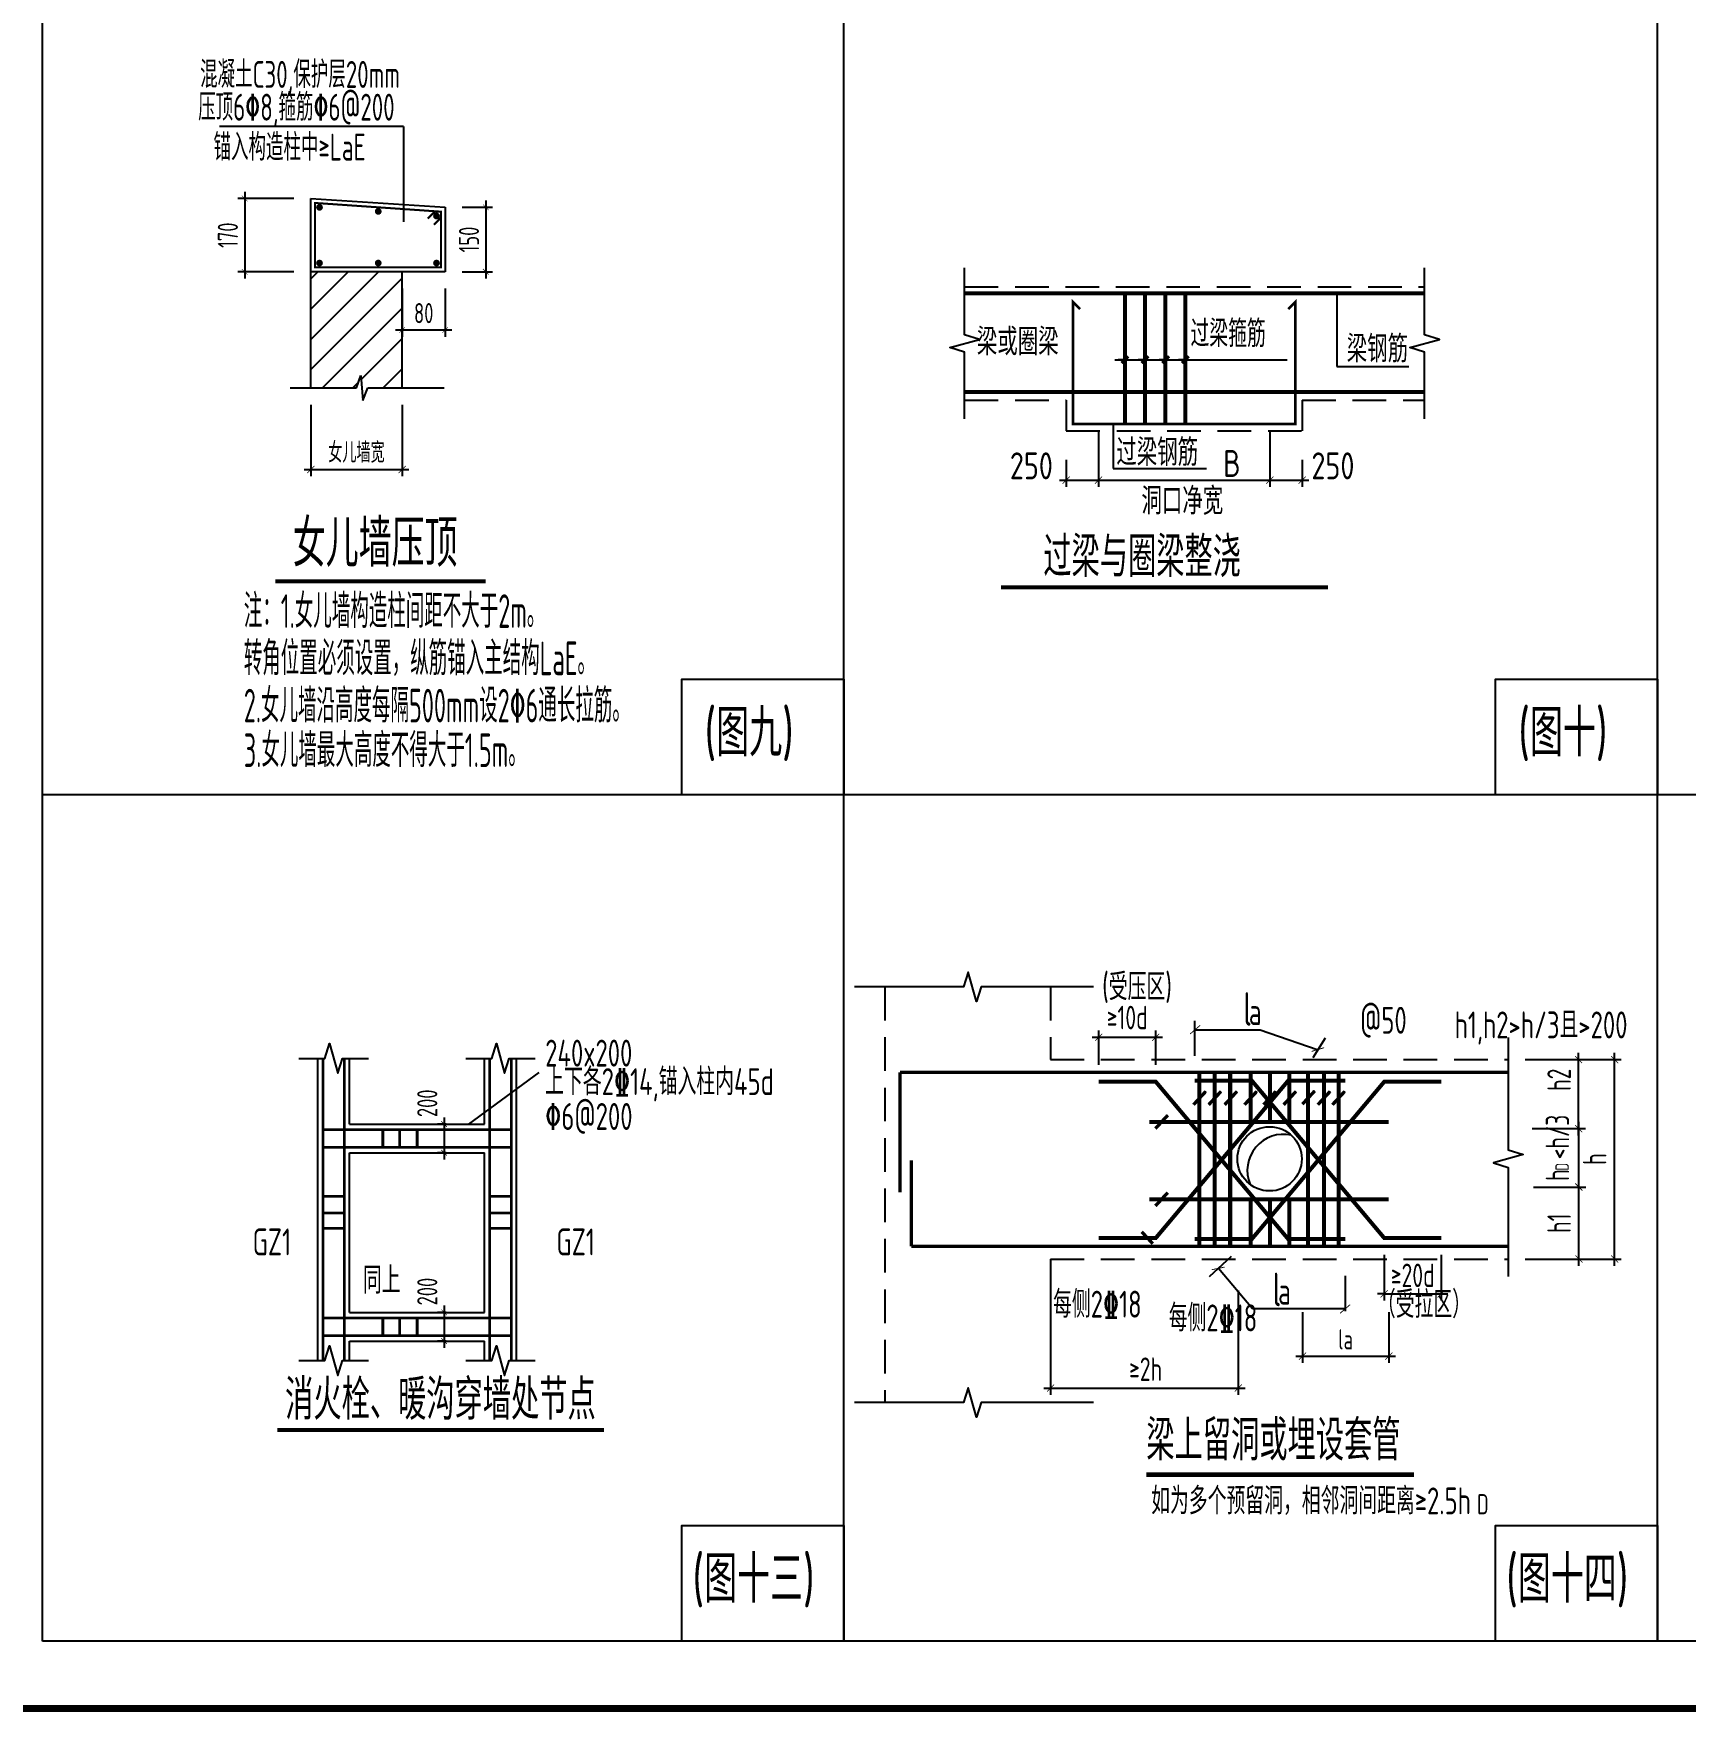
# Model space of a CAD drawing. Extents: x -159214 to 158333, y 7819 to 689505.
# Drawn here: x 52847 to 77412, y 505619 to 530527 of the extents above; entities that cross this region are included whole.
import ezdxf
from ezdxf.enums import TextEntityAlignment as Align

# ---------------------------------------------------------------- set-up
doc = ezdxf.new("R2010")
doc.units = 0
doc.header["$LTSCALE"] = 1000
doc.header["$PDMODE"] = 3
doc.linetypes.add('DASHED', pattern=[0.75, 0.5, -0.25])
doc.layers.get('0').update_dxf_attribs({"linetype": 'CONTINUOUS'})
doc.layers.get('Defpoints').update_dxf_attribs({"linetype": 'CONTINUOUS'})
for name, color, linetype in [('7', 7, 'CONTINUOUS'), ('BEAM', 7, 'DASHED'), ('d-檩条布置', 7, 'CONTINUOUS'), ('DET2', 9, 'CONTINUOUS'), ('DIM', 3, 'CONTINUOUS'), ('GJ', 6, 'CONTINUOUS'), ('LAYER1', 1, 'CONTINUOUS'), ('LAYER2', 6, 'CONTINUOUS'), ('LAYER4', 40, 'CONTINUOUS'), ('MOUNT', 3, 'CONTINUOUS'), ('NUM', 7, 'CONTINUOUS'), ('PUB_DIM', 3, 'CONTINUOUS'), ('PUB_DWGN', 7, 'CONTINUOUS'), ('PUB_TEXT', 7, 'CONTINUOUS'), ('PUB_TITLE', 4, 'CONTINUOUS'), ('REIN', 1, 'CONTINUOUS'), ('TEXT', 7, 'CONTINUOUS'), ('THICK', 6, 'CONTINUOUS'), ('THIN', 7, 'CONTINUOUS'), ('标注层', 3, 'CONTINUOUS'), ('邓-BURY_NUM', 7, 'CONTINUOUS'), ('邓-DIM', 3, 'CONTINUOUS'), ('邓-THIN', 7, 'CONTINUOUS')]:
    doc.layers.add(name, color=color, linetype=linetype)
doc.layers.add('S-ANNO-TEXT', color=7, linetype='CONTINUOUS', lineweight=0)
doc.styles.add('-GBCBIGGBENOR', font='GBENOR.shx', dxfattribs={"bigfont": 'GBCBIG.shx'})
doc.styles.add('HZTXT', font='romans', dxfattribs={"bigfont": 'hztxt'})
doc.styles.add('ROS1', font='tssdeng.shx', dxfattribs={"width": 0.7, "bigfont": 'tssdchn.shx'})
doc.styles.add('title_font', font='GBENOR.shx', dxfattribs={"bigfont": 'GBCBIG.shx'})
doc.styles.add('TSSD_Dimension', font='tssdeng.shx', dxfattribs={"width": 0.7, "bigfont": 'Hztxt.shx'})
doc.styles.add('TSSD_Rein', font='tssdeng.shx', dxfattribs={"width": 0.7, "bigfont": 'hztxt.shx'})
doc.dimstyles.new('TSSD_100_100', dxfattribs={"dimtxt": 300, "dimasz": 100, "dimexe": 100, "dimexo": 250, "dimgap": 100, "dimtad": 1, "dimdec": 0, "dimzin": 0, "dimdsep": 46, "dimtxsty": 'TSSD_Dimension', "dimblk": 'ARCHTICK', "dimblk1": 'ARCHTICK', "dimblk2": 'ARCHTICK', "dimcen": 0, "dimdle": 100, "dimclrt": 7, "dimadec": 0, "dimazin": 0, "dimtfac": 1, "dimtdec": 0, "dimtix": 1, "dimtmove": 2, "dimatfit": 3, "dimfxl": 1, "dimtolj": 1, "dimtzin": 0, "dimarcsym": 0})
doc.dimstyles.new('TSSD_100_100$0', dxfattribs={"dimtxt": 300, "dimasz": 80, "dimexe": 100, "dimexo": 100, "dimgap": 100, "dimtad": 1, "dimdec": 0, "dimzin": 0, "dimdsep": 46, "dimtxsty": 'TSSD_Dimension', "dimblk": 'ARCHTICK', "dimcen": 0, "dimdle": 50, "dimclrd": 256, "dimclre": 256, "dimclrt": 7, "dimadec": 0, "dimazin": 0, "dimtfac": 1, "dimtdec": 0, "dimtix": 1, "dimtmove": 2, "dimatfit": 3, "dimldrblk": '_tsdbk', "dimfxl": 50, "dimtolj": 1, "dimtzin": 0, "dimlwd": -1, "dimlwe": -1, "dimarcsym": 0})

# ---------------------------------------------------------------- blocks, each defined once
blk = doc.blocks.new('A1结构')
at = {"layer": 'PUB_TITLE', "const_width": 1}
blk.add_lwpolyline([(25, -584), (25, -10), (831, -10), (831, -584)], close=True, dxfattribs=at)
at = {"layer": 'MOUNT', "color": 4, "style": 'HZTXT'}
blk.add_attdef('00', (821.35, -580.37), '', height=2.2, dxfattribs=at)
at = {"layer": 'PUB_DWGN', "style": 'title_font'}
for tag, height, p in [('工程名称1', 6, (798.69, -475.05)), ('工程名称2', 6, (798.69, -483.99)), ('图号', 4, (798.69, -580.71))]:
    blk.add_attdef(tag, text='', height=height, dxfattribs=at).set_placement(p, align=Align.CENTER)
at = {"layer": 'PUB_TEXT', "style": '-GBCBIGGBENOR'}
for tag, height, p in [('图名1', 5.66, (798.69, -515.75)), ('图名2', 5.66, (799.16, -522.03)), ('日期', 4, (780.76, -566.9)), ('比例', 4, (816.49, -566.69))]:
    blk.add_attdef(tag, text='', height=height, dxfattribs=at).set_placement(p, align=Align.CENTER)
blk = doc.blocks.new('_ArchTick')
at = {"color": 0, "linetype": 'ByBlock', "const_width": 0.1}
blk.add_lwpolyline([(-0.53, -0.53), (0.53, 0.53)], dxfattribs=at)
blk = doc.blocks.new('*D231')
at = {"layer": 'Defpoints', "color": 0}
for p in [(29787, -94346), (28805, -95435), (29787, -95435)]:
    blk.add_point(p, dxfattribs=at)
at = {"layer": 'DIM'}
for p, q in [((29537, -94346), (28705, -94346)), ((28805, -94246), (28805, -95535)), ((29537, -95435), (28705, -95435))]:
    blk.add_line(p, q, dxfattribs=at)
at = {"layer": 'DIM', "xscale": 80, "yscale": 80, "zscale": 80}
for p, rotation in [((28805, -94346), 90), ((28805, -95435), 270)]:
    blk.add_blockref('_ArchTick', p, dxfattribs=dict(at, rotation=rotation))
at = {"layer": 'DIM', "color": 7, "insert": (28555, -94891), "char_height": 300, "attachment_point": 5, "rotation": 90, "style": 'TSSD_Dimension'}
blk.add_mtext('\\A1;170', dxfattribs=at)
blk = doc.blocks.new('_tsdbk')
blk.add_line((-1, 0), (0, 0))
at = {"const_width": 0.5}
blk.add_lwpolyline([(-0.7, -0.7), (0.7, 0.7)], dxfattribs=at)
blk = doc.blocks.new('*D232')
at = {"layer": 'Defpoints', "color": 0}
for p in [(29787, -97162), (31147, -97162), (31147, -98375)]:
    blk.add_point(p, dxfattribs=at)
at = {"layer": 'DIM', "color": 0, "lineweight": -2}
for p, q in [((29787, -97412), (29787, -98475)), ((31147, -97412), (31147, -98475)), ((29687, -98375), (31247, -98375))]:
    blk.add_line(p, q, dxfattribs=at)
at = {"layer": 'DIM', "color": 0, "lineweight": -2, "xscale": 100, "yscale": 100, "zscale": 100, "rotation": 180}
blk.add_blockref('_ArchTick', (29787, -98375), dxfattribs=at)
at = {"layer": 'DIM', "color": 0, "lineweight": -2, "xscale": 100, "yscale": 100, "zscale": 100}
blk.add_blockref('_ArchTick', (31147, -98375), dxfattribs=at)
at = {"layer": 'DIM', "color": 7, "insert": (30467, -98125), "char_height": 300, "attachment_point": 5, "style": 'TSSD_Dimension'}
blk.add_mtext('\\A1;女儿墙宽', dxfattribs=at)
blk = doc.blocks.new('*D233')
at = {"layer": 'Defpoints', "color": 0}
for p in [(31787, -94476), (31787, -95435), (32390, -95435)]:
    blk.add_point(p, dxfattribs=at)
at = {"layer": 'DIM'}
for p, q in [((32390, -94376), (32390, -95535)), ((32037, -94476), (32490, -94476)), ((32037, -95435), (32490, -95435))]:
    blk.add_line(p, q, dxfattribs=at)
at = {"layer": 'DIM', "xscale": 80, "yscale": 80, "zscale": 80}
for p, rotation in [((32390, -94476), 90), ((32390, -95435), 270)]:
    blk.add_blockref('_ArchTick', p, dxfattribs=dict(at, rotation=rotation))
at = {"layer": 'DIM', "color": 7, "insert": (32140, -94955), "char_height": 300, "attachment_point": 5, "rotation": 90, "style": 'TSSD_Dimension'}
blk.add_mtext('\\A1;150', dxfattribs=at)
blk = doc.blocks.new('*D234')
at = {"layer": 'Defpoints', "color": 0}
for p in [(31147, -95435), (31787, -95435), (31787, -96300)]:
    blk.add_point(p, dxfattribs=at)
at = {"layer": 'DIM'}
for p, q in [((31147, -95685), (31147, -96400)), ((31787, -95685), (31787, -96400)), ((31047, -96300), (31887, -96300))]:
    blk.add_line(p, q, dxfattribs=at)
at = {"layer": 'DIM', "xscale": 80, "yscale": 80, "zscale": 80, "rotation": 180}
blk.add_blockref('_ArchTick', (31147, -96300), dxfattribs=at)
at = {"layer": 'DIM', "xscale": 80, "yscale": 80, "zscale": 80}
blk.add_blockref('_ArchTick', (31787, -96300), dxfattribs=at)
at = {"layer": 'DIM', "color": 7, "insert": (31467, -96050), "char_height": 300, "attachment_point": 5, "style": 'TSSD_Dimension'}
blk.add_mtext('\\A1;80', dxfattribs=at)
blk = doc.blocks.new('DIM$')
for q in [(-1, 0), (1, 0)]:
    blk.add_line((0, 0), q)
at = {"const_width": 0.45}
blk.add_lwpolyline([(0.5, 0.5), (-0.5, -0.5)], dxfattribs=at)
blk = doc.blocks.new('*D199')
at = {"layer": 'Defpoints', "color": 0}
for p in [(32049, -108109), (31770, -108536), (32049, -108536)]:
    blk.add_point(p, dxfattribs=at)
at = {"layer": '邓-DIM'}
for p, q in [((31770, -108009), (31770, -108636)), ((31799, -108109), (31670, -108109)), ((31799, -108536), (31670, -108536))]:
    blk.add_line(p, q, dxfattribs=at)
at = {"layer": '邓-DIM', "xscale": 80, "yscale": 80, "zscale": 80}
for p, rotation in [((31770, -108109), 90), ((31770, -108536), 270)]:
    blk.add_blockref('_ArchTick', p, dxfattribs=dict(at, rotation=rotation))
at = {"layer": '邓-DIM', "color": 7, "insert": (31520, -107800), "char_height": 300, "attachment_point": 5, "rotation": 90, "style": 'TSSD_Dimension'}
blk.add_mtext('\\A1;200', dxfattribs=at)
blk = doc.blocks.new('*D200')
at = {"layer": 'Defpoints', "color": 0}
for p in [(32049, -110909), (31770, -111336), (32049, -111336)]:
    blk.add_point(p, dxfattribs=at)
at = {"layer": '邓-DIM'}
for p, q in [((31770, -110809), (31770, -111436)), ((31799, -110909), (31670, -110909)), ((31799, -111336), (31670, -111336))]:
    blk.add_line(p, q, dxfattribs=at)
at = {"layer": '邓-DIM', "xscale": 80, "yscale": 80, "zscale": 80}
for p, rotation in [((31770, -110909), 90), ((31770, -111336), 270)]:
    blk.add_blockref('_ArchTick', p, dxfattribs=dict(at, rotation=rotation))
at = {"layer": '邓-DIM', "color": 7, "insert": (31520, -110600), "char_height": 300, "attachment_point": 5, "rotation": 90, "style": 'TSSD_Dimension'}
blk.add_mtext('\\A1;200', dxfattribs=at)
blk = doc.blocks.new('*D201')
at = {"layer": 'Defpoints', "color": 0}
for p in [(45750, -109804), (46597, -109804), (46597, -110634)]:
    blk.add_point(p, dxfattribs=at)
at = {"layer": 'TEXT', "color": 0, "lineweight": -2}
for p, q in [((45750, -110054), (45750, -110734)), ((46597, -110054), (46597, -110734)), ((45750, -110634), (45650, -110634)), ((45750, -110634), (46597, -110634)), ((46597, -110634), (46697, -110634))]:
    blk.add_line(p, q, dxfattribs=at)
at = {"layer": 'TEXT', "color": 0, "lineweight": -2, "xscale": 100, "yscale": 100, "zscale": 100}
blk.add_blockref('_ArchTick', (45750, -110634), dxfattribs=at)
at = {"layer": 'TEXT', "color": 0, "lineweight": -2, "xscale": 100, "yscale": 100, "zscale": 100, "rotation": 180}
blk.add_blockref('_ArchTick', (46597, -110634), dxfattribs=at)
at = {"layer": 'TEXT', "color": 7, "insert": (46174, -110359), "char_height": 350, "attachment_point": 5, "style": 'TSSD_Dimension'}
blk.add_mtext('\\A1;≥20d', dxfattribs=at)
blk = doc.blocks.new('*D202')
at = {"layer": 'Defpoints', "color": 0}
for p in [(44535, -110658), (45817, -110658), (45817, -111561)]:
    blk.add_point(p, dxfattribs=at)
at = {"layer": 'DIM', "color": 0, "lineweight": -2}
for p, q in [((44535, -110908), (44535, -111661)), ((45817, -110908), (45817, -111661)), ((44435, -111561), (45917, -111561))]:
    blk.add_line(p, q, dxfattribs=at)
at = {"layer": 'DIM', "color": 0, "lineweight": -2, "xscale": 100, "yscale": 100, "zscale": 100, "rotation": 180}
blk.add_blockref('_ArchTick', (44535, -111561), dxfattribs=at)
at = {"layer": 'DIM', "color": 0, "lineweight": -2, "xscale": 100, "yscale": 100, "zscale": 100}
blk.add_blockref('_ArchTick', (45817, -111561), dxfattribs=at)
at = {"layer": 'DIM', "color": 7, "insert": (45176, -111311), "char_height": 300, "attachment_point": 5, "style": 'TSSD_Dimension'}
blk.add_mtext('\\A1;la', dxfattribs=at)
blk = doc.blocks.new('*D203')
at = {"layer": 'Defpoints', "color": 0}
for p in [(42352, -106819), (41505, -107479), (42352, -107479)]:
    blk.add_point(p, dxfattribs=at)
at = {"layer": 'DIM', "color": 0, "lineweight": -2}
for p, q in [((41405, -106819), (42452, -106819)), ((41505, -107229), (41505, -106719)), ((42352, -107229), (42352, -106719))]:
    blk.add_line(p, q, dxfattribs=at)
at = {"layer": 'DIM', "color": 0, "lineweight": -2, "xscale": 100, "yscale": 100, "zscale": 100, "rotation": 180}
blk.add_blockref('_ArchTick', (41505, -106819), dxfattribs=at)
at = {"layer": 'DIM', "color": 0, "lineweight": -2, "xscale": 100, "yscale": 100, "zscale": 100}
blk.add_blockref('_ArchTick', (42352, -106819), dxfattribs=at)
at = {"layer": 'DIM', "color": 7, "insert": (41928, -106525), "char_height": 350, "attachment_point": 5, "style": 'TSSD_Dimension'}
blk.add_mtext('\\A1;≥10d', dxfattribs=at)
blk = doc.blocks.new('*D204')
at = {"layer": 'Defpoints', "color": 0}
for p in [(47954, -107151), (49175, -107151), (47595, -110116)]:
    blk.add_point(p, dxfattribs=at)
at = {"layer": 'DIM', "color": 0, "lineweight": -2}
for p, q in [((49175, -110216), (49175, -107051)), ((48204, -107151), (49275, -107151)), ((47845, -110116), (49275, -110116))]:
    blk.add_line(p, q, dxfattribs=at)
at = {"layer": 'DIM', "color": 0, "lineweight": -2, "xscale": 100, "yscale": 100, "zscale": 100}
for p, rotation in [((49175, -107151), 90), ((49175, -110116), 270)]:
    blk.add_blockref('_ArchTick', p, dxfattribs=dict(at, rotation=rotation))
blk = doc.blocks.new('*D205')
at = {"layer": 'Defpoints', "color": 0}
for p in [(47595, -107151), (48639, -107151), (47698, -108177)]:
    blk.add_point(p, dxfattribs=at)
at = {"layer": 'DIM', "color": 0, "lineweight": -2}
for p, q in [((48639, -108277), (48639, -107051)), ((47845, -107151), (48739, -107151)), ((47948, -108177), (48739, -108177))]:
    blk.add_line(p, q, dxfattribs=at)
at = {"layer": 'DIM', "color": 0, "lineweight": -2, "xscale": 100, "yscale": 100, "zscale": 100}
for p, rotation in [((48639, -107151), 90), ((48639, -108177), 270)]:
    blk.add_blockref('_ArchTick', p, dxfattribs=dict(at, rotation=rotation))
blk = doc.blocks.new('*D206')
at = {"layer": 'Defpoints', "color": 0}
for p in [(47698, -108177), (48642, -108177), (47721, -109045)]:
    blk.add_point(p, dxfattribs=at)
at = {"layer": 'DIM', "color": 0, "lineweight": -2}
for p, q in [((48642, -109145), (48642, -108077)), ((47948, -108177), (48742, -108177)), ((47971, -109045), (48742, -109045))]:
    blk.add_line(p, q, dxfattribs=at)
at = {"layer": 'DIM', "color": 0, "lineweight": -2, "xscale": 100, "yscale": 100, "zscale": 100}
for p, rotation in [((48642, -108177), 90), ((48642, -109045), 270)]:
    blk.add_blockref('_ArchTick', p, dxfattribs=dict(at, rotation=rotation))
blk = doc.blocks.new('*D207')
at = {"layer": 'Defpoints', "color": 0}
for p in [(47721, -109045), (48645, -109045), (47595, -110116)]:
    blk.add_point(p, dxfattribs=at)
at = {"layer": 'DIM', "color": 0, "lineweight": -2}
for p, q in [((47971, -109045), (48745, -109045)), ((48645, -110216), (48645, -108945)), ((47845, -110116), (48745, -110116))]:
    blk.add_line(p, q, dxfattribs=at)
at = {"layer": 'DIM', "color": 0, "lineweight": -2, "xscale": 100, "yscale": 100, "zscale": 100}
for p, rotation in [((48645, -109045), 90), ((48645, -110116), 270)]:
    blk.add_blockref('_ArchTick', p, dxfattribs=dict(at, rotation=rotation))
blk = doc.blocks.new('砌体说明2')
at = {"layer": 'TEXT'}
h = blk.add_hatch(dxfattribs=at)
h.set_pattern_fill('ANSI31', color=256, scale=100, style=0)
h.set_pattern_definition([(45, (-2088088.96, -135092.88), (-224.506403, 224.506403), [])])
h.paths.add_polyline_path([(31147.2, -95435.1), (29787.4, -95435.1), (29787.4, -97161.8), (30468.8, -97161.8), (30530.9, -96975.9), (30561.9, -97347.7), (30635.2, -97161.8), (31147.2, -97161.8)])
for p, q in [((29892.2, -111625.7), (29892.2, -107131.9)), ((30364.4, -108108.9), (30364.4, -107131.9)), ((32135.9, -108108.9), (33185.9, -107342.3)), ((32372.2, -108108.9), (32372.2, -107131.9)), ((32844.4, -111625.7), (32844.4, -107131.9)), ((30364.4, -108108.9), (32372.2, -108108.9)), ((30364.4, -108536.2), (32372.2, -108536.2)), ((30364.4, -110908.9), (30364.4, -108536.2)), ((32372.2, -110908.9), (32372.2, -108536.2)), ((30364.4, -110908.9), (32372.2, -110908.9)), ((30364.4, -111625.7), (30364.4, -111336.2)), ((30364.4, -111336.2), (32372.2, -111336.2)), ((32372.2, -111625.7), (32372.2, -111336.2))]:
    blk.add_line(p, q)
at = {"layer": '7', "const_width": 70}
blk.add_lwpolyline([(42212.3, -113322.5), (46190.5, -113322.5)], dxfattribs=at)
at = {"layer": 'BEAM'}
for p, q in [((39510, -95656.5), (46349.8, -95656.5)), ((39510, -97344.1), (41021.7, -97344.1)), ((41021.7, -97344.1), (41021.7, -97800)), ((44529, -97344.1), (44529, -97800)), ((44529, -97344.1), (46349.8, -97344.1)), ((41021.7, -97800), (44529, -97800)), ((38325.3, -106067.9), (38325.3, -112249.4)), ((40788, -106067.9), (40788, -107150.6)), ((40788, -107150.6), (47594.9, -107150.6)), ((40788, -110116.3), (40788, -112249.4)), ((40788, -110116.3), (47594.9, -110116.3)), ((40788, -110583.1), (40788, -112135))]:
    blk.add_line(p, q, dxfattribs=at)
at = {"layer": 'DET2'}
for p, q in [((43095.2, -107624.4), (42912.7, -107821.9)), ((43321.5, -107624.4), (43139, -107821.9)), ((43559.2, -107624.4), (43376.7, -107821.9)), ((43853.6, -107624.4), (43671.1, -107821.9)), ((44136.7, -107624.4), (43954.2, -107821.9)), ((44436.4, -107624.4), (44253.9, -107821.9)), ((44714.9, -107616.8), (44532.4, -107814.3)), ((44944.1, -107624.4), (44761.7, -107821.9)), ((45161.6, -107624.4), (44979.1, -107821.9)), ((42529.2, -107978.9), (42346.8, -108176.5)), ((42529.2, -109129.4), (42346.8, -109327))]:
    blk.add_line(p, q, dxfattribs=at)
at = {"layer": 'DIM'}
for p, q in [((41501.7, -97800), (41501.7, -98633.4)), ((44049, -97800), (44049, -98633.4)), ((41021.7, -98230.6), (41021.7, -98633.8)), ((41501.7, -98230.6), (41501.7, -98633.8)), ((44049, -98230.6), (44049, -98633.8)), ((44529, -98230.6), (44529, -98633.8)), ((40921.7, -98533.8), (41601.7, -98533.8)), ((41401.7, -98533.8), (44149, -98533.8)), ((43949, -98533.8), (44629, -98533.8)), ((42932.7, -107094.1), (42932.7, -106571.4)), ((42932.7, -106708.7), (43903.2, -106708.7)), ((43903.2, -106708.7), (44753.9, -106999.7)), ((44690.7, -107117.6), (44875.1, -106827.3)), ((43471.8, -110080.2), (43146.6, -110378.8)), ((43792.3, -110855.3), (43287.1, -110258)), ((43579.6, -110583.1), (43579.6, -112135)), ((45172.6, -110890.1), (45172.6, -110367.4)), ((44202.2, -110855.3), (43792.3, -110855.3)), ((45172.6, -110855.3), (44202.2, -110855.3)), ((40688, -112035), (43679.6, -112035))]:
    blk.add_line(p, q, dxfattribs=at)
at = {"layer": 'DIM', "const_width": 50}
for points in [[(38551, -107338.1), (47594.9, -107338.1)], [(38551, -107338.1), (38551, -109122.7)], [(43095.2, -107624.4), (42912.7, -107821.9)], [(43321.5, -107624.4), (43139, -107821.9)], [(43559.2, -107624.4), (43376.7, -107821.9)], [(43853.6, -107624.4), (43671.1, -107821.9)], [(44136.7, -107624.4), (43954.2, -107821.9)], [(44436.4, -107624.4), (44253.9, -107821.9)], [(44714.9, -107616.8), (44532.4, -107814.3)], [(44944.1, -107624.4), (44761.7, -107821.9)], [(45161.6, -107624.4), (44979.1, -107821.9)], [(42529.2, -107978.9), (42346.8, -108176.5)], [(38717.5, -109928.8), (38717.5, -108648.1)], [(42529.2, -109129.4), (42346.8, -109327)], [(42142.4, -109711.2), (42309.3, -109888.1)], [(47594.9, -109928.8), (38717.5, -109928.8)]]:
    blk.add_lwpolyline(points, dxfattribs=at)
at = {"layer": 'GJ', "const_width": 40}
for points in [[(29968.6, -111632.6), (29968.6, -107131.9)], [(30287.9, -111632.6), (30287.9, -107131.9)], [(32448.6, -111632.6), (32448.6, -107131.9)], [(32767.9, -111632.6), (32767.9, -107131.9)], [(29971.4, -108190.9), (32788.4, -108190.9)], [(30859.2, -108190.9), (30859.2, -108454.2)], [(31110.2, -108190.9), (31110.2, -108454.2)], [(31369.6, -108190.9), (31369.6, -108454.2)], [(29971.4, -108454.2), (32788.4, -108454.2)], [(29968.6, -109181.8), (30287.9, -109181.8)], [(32448.6, -109181.8), (32767.9, -109181.8)], [(29968.6, -109431.4), (30287.9, -109431.4)], [(32448.6, -109431.4), (32767.9, -109431.4)], [(29968.6, -109658.8), (30287.9, -109658.8)], [(32448.6, -109658.8), (32767.9, -109658.8)], [(29971.4, -110990.9), (32788.4, -110990.9)], [(30859.2, -110990.9), (30859.2, -111254.2)], [(31110.2, -110990.9), (31110.2, -111254.2)], [(31369.6, -110990.9), (31369.6, -111254.2)], [(29971.4, -111254.2), (32788.4, -111254.2)]]:
    blk.add_lwpolyline(points, dxfattribs=at)
at = {"layer": 'LAYER1'}
blk.add_circle((44044.7, -108626.5), 477.8, dxfattribs=at)
at = {"layer": 'LAYER2'}
for p, q in [((42352.2, -107479.3), (41504.8, -107479.3)), ((45749.8, -107479.3), (46597.2, -107479.3)), ((45169.3, -109820), (44322, -109820))]:
    blk.add_line(p, q, dxfattribs=at)
at = {"layer": 'LAYER4'}
blk.add_arc((44252.7, -108800), 539.2, 77.88327, 202.45888, dxfattribs=at)
at = {"layer": 'NUM'}
for p, q in [((25796.1, -115800), (25796.1, -65456.1)), ((37715, -115800), (37715, -65456.1)), ((49815, -115800), (49815, -65456.1)), ((73655.2, -103214), (25796.1, -103214)), ((73655.2, -115800), (25796.1, -115800))]:
    blk.add_line(p, q, dxfattribs=at)
for points in [[(37715, -103214), (35305.2, -103214), (35305.2, -101493.4), (37715, -101493.4)], [(49815, -103214), (47405.2, -103214), (47405.2, -101493.4), (49815, -101493.4)], [(37715, -115800), (35305.2, -115800), (35305.2, -114079.3), (37715, -114079.3)], [(49815, -115800), (47405.2, -115800), (47405.2, -114079.3), (49815, -114079.3)]]:
    blk.add_lwpolyline(points, close=True, dxfattribs=at)
at = {"layer": 'PUB_DIM', "color": 3}
for p, q in [((30468.8, -97161.8), (30530.9, -96975.9)), ((30530.9, -96975.9), (30561.9, -97347.7)), ((29483.3, -97161.8), (30468.8, -97161.8)), ((30561.9, -97347.7), (30635.2, -97161.8)), ((30635.2, -97161.8), (31769, -97161.8))]:
    blk.add_line(p, q, dxfattribs=at)
at = {"layer": 'REIN'}
blk.add_line((44322, -109820), (42352.2, -107479.3), dxfattribs=at)
for points, const_width in [([(31526.6, -94644.7), (31630.5, -94540.8), (31722.4, -94540.8), (31722.4, -95370.1), (29852.4, -95370.1), (29852.4, -94411.3), (31722.4, -94540.8), (31722.4, -94632.6), (31618.5, -94736.6)], 30), ([(39510, -95756.5), (46349.8, -95756.5)], 60), ([(41227.8, -95989.4), (41121.7, -95883.4), (41121.7, -97700), (44429, -97700), (44429, -95883.4), (44322.9, -95989.4)], 40), ([(41892.7, -95756.5), (41892.7, -97700)], 60), ([(42192.7, -95756.5), (42192.7, -97700)], 60), ([(42492.7, -95756.5), (42492.7, -97700)], 60), ([(42792.7, -95756.5), (42792.7, -97700)], 60), ([(39510, -97224.8), (46349.8, -97224.8)], 60), ([(42999.8, -107338.1), (42999.8, -109928.8)], 60), ([(43230.4, -107338.1), (43230.4, -109928.8)], 60), ([(43458.5, -107338.1), (43458.5, -109928.8)], 60), ([(43764.9, -107338.1), (43764.9, -108077.7)], 60), ([(44052.4, -107338.1), (44052.4, -108077.7)], 60), ([(44339.9, -107338.1), (44339.9, -108077.7)], 60), ([(44616.7, -107338.1), (44616.7, -109928.8)], 60), ([(44852.9, -107338.1), (44852.9, -109928.8)], 60), ([(45070.4, -107338.1), (45070.4, -109928.8)], 60), ([(45169.3, -107463.1), (44322, -107463.1), (42352.2, -109803.8), (41504.8, -109803.8)], 60), ([(41504.8, -107479.3), (42352.2, -107479.3), (44322, -109820), (45169.3, -109820)], 60), ([(46597.2, -109803.8), (45749.8, -109803.8), (43780, -107463.1), (42932.7, -107463.1)], 60), ([(42932.7, -109820), (43780, -109820), (45749.8, -107479.3), (46597.2, -107479.3)], 60), ([(45816.7, -108077.7), (42258.5, -108077.7)], 60), ([(42258.5, -109228.2), (45816.7, -109228.2)], 60), ([(43764.9, -109228.2), (43764.9, -109928.8)], 60), ([(44052.4, -109228.2), (44052.4, -109928.8)], 60), ([(44339.9, -109228.2), (44339.9, -109928.8)], 60)]:
    blk.add_lwpolyline(points, dxfattribs=dict(at, const_width=const_width))
at = {"layer": 'REIN', "const_width": 50}
for points in [[(29892.4, -94476.3, 1), (29942.4, -94476.3, 1)], [(30765.8, -94536.8, 1), (30815.8, -94536.8, 1)], [(31632.4, -94605.8, 1), (31682.4, -94605.8, 1)], [(29892.4, -95305.1, 1), (29942.4, -95305.1, 1)], [(30765.5, -95305.1, 1), (30815.5, -95305.1, 1)], [(31632.4, -95305.1, 1), (31682.4, -95305.1, 1)]]:
    blk.add_lwpolyline(points, format="xyb", close=True, dxfattribs=at)
at = {"layer": 'TEXT'}
for p, q in [((31168.1, -93276.8), (28432.6, -93276.8)), ((31168.1, -93276.8), (31168.1, -94692.9)), ((29787.4, -94346.3), (31787.4, -94475.8)), ((29787.4, -97161.8), (29787.4, -94346.3)), ((31787.4, -94475.8), (31787.4, -95435.1)), ((31787.4, -95435.1), (29787.4, -95435.1)), ((31147.2, -97161.8), (31147.2, -95435.1))]:
    blk.add_line(p, q, dxfattribs=at)
at = {"layer": 'THICK', "const_width": 60}
for points in [[(29262.1, -100036.2), (32388.9, -100036.2)], [(40053.2, -100126.3), (44914.4, -100126.3)], [(29288.9, -112657.6), (34150.1, -112657.6)]]:
    blk.add_lwpolyline(points, dxfattribs=at)
at = {"layer": 'THIN'}
for points in [[(41427.1, -106067.9), (39754.8, -106067.9), (39684.8, -106287.9), (39564.8, -105847.9), (39494.8, -106067.9), (37875, -106067.9)], [(47594.9, -106821.4), (47594.9, -108493.6), (47814.9, -108563.6), (47374.9, -108683.6), (47594.9, -108753.6), (47594.9, -110373.4)], [(41427.1, -112249.4), (39754.8, -112249.4), (39684.8, -112469.4), (39564.8, -112029.4), (39494.8, -112249.4), (37875, -112249.4)]]:
    blk.add_lwpolyline(points, dxfattribs=at)
at = {"layer": '标注层'}
for p, q in [((45042.5, -95760.3), (45042.5, -96845.8)), ((41741.7, -96742.5), (44306.7, -96742.5)), ((45042.5, -96845.8), (46117.1, -96845.8))]:
    blk.add_line(p, q, dxfattribs=at)
at = {"layer": '标注层', "color": 0}
for p, q in [((41717.5, -97687), (41717.5, -98360.1)), ((41717.5, -98360.1), (43107.9, -98360.1))]:
    blk.add_line(p, q, dxfattribs=at)
at = {"layer": '邓-THIN'}
for points in [[(39510, -97624.1), (39510, -96630.3), (39290, -96560.3), (39730, -96440.3), (39510, -96370.3), (39510, -95376.5)], [(46349.8, -97624.1), (46349.8, -96630.3), (46129.8, -96560.3), (46569.8, -96440.3), (46349.8, -96370.3), (46349.8, -95376.5)], [(29612.2, -107131.9), (29998.3, -107131.9), (30068.3, -106911.9), (30188.3, -107351.9), (30258.3, -107131.9), (30644.4, -107131.9)], [(32092.2, -107131.9), (32478.3, -107131.9), (32548.3, -106911.9), (32668.3, -107351.9), (32738.3, -107131.9), (33124.4, -107131.9)], [(29612.2, -111625.7), (29998.3, -111625.7), (30068.3, -111405.7), (30188.3, -111845.7), (30258.3, -111625.7), (30644.4, -111625.7)], [(32092.2, -111625.7), (32478.3, -111625.7), (32548.3, -111405.7), (32668.3, -111845.7), (32738.3, -111625.7), (33124.4, -111625.7)]]:
    blk.add_lwpolyline(points, dxfattribs=at)
at = {"layer": 'DIM'}
for p, xscale, yscale, zscale, rotation in [((41021.7, -98533.8), 100, 100, 100, 180), ((41501.7, -98533.8), 100, 100, 100, 180), ((44049, -98533.8), 100, 100, 100, 180), ((42937.6, -106705.3), 131.2500000000917, 131.25, 131.25, 175.795530831033), ((44762.8, -107001), 131.2499999999568, 131.25, 131.25, 151.5664329594235), ((43278.4, -110255.8), 131.2499999999997, 131.2499999999997, 131.2499999999997, 326.5664329594363), ((45167.7, -110858.7), 131.2500000000915, 131.25, 131.25, 355.795530831033), ((40788, -112035), 100, 100, 100, 180)]:
    blk.add_blockref('_ArchTick', p, dxfattribs=dict(at, xscale=xscale, yscale=yscale, zscale=zscale, rotation=rotation))
at = {"layer": 'DIM', "xscale": 100, "yscale": 100, "zscale": 100}
for p in [(41501.7, -98533.8), (44049, -98533.8), (44529, -98533.8), (43579.6, -112035)]:
    blk.add_blockref('_ArchTick', p, dxfattribs=at)
at = {"layer": '标注层', "xscale": 100, "yscale": 100, "zscale": 100}
for p in [(41892.7, -96742.5), (42192.7, -96742.5), (42500.9, -96742.5), (42792.7, -96742.5)]:
    blk.add_blockref('DIM$', p, dxfattribs=at)
at = {"color": 7, "style": 'TSSD_Rein', "width": 0.7}
for s, p in [('女儿墙压顶', (29519.7, -99822.8)), ('(图九)', (35642, -102642.1)), ('(图十)', (47742, -102642.1)), ('(图十三)', (35462.4, -115228.1)), ('(图十四)', (47562.4, -115228.1))]:
    blk.add_text(s, height=700, dxfattribs=at).set_placement(p)
at = {"color": 4, "style": 'TSSD_Rein', "width": 0.55}
for s, p in [('注：1.女儿墙构造柱间距不大于2m。', (28791.6, -100730.8)), ('转角位置必须设置，纵筋锚入主结构LaE。', (28791.6, -101433.6)), ('2.女儿墙沿高度每隔500mm设2\x826通长拉筋。', (28791.6, -102136.4)), ('3.女儿墙最大高度不得大于1.5m。', (28791.6, -102800))]:
    blk.add_text(s, height=500, dxfattribs=at).set_placement(p)
at = {"layer": 'DIM', "color": 0, "style": 'ROS1', "width": 0.8}
for p in [(40183, -98520.7), (44666.8, -98520.7)]:
    blk.add_text('250', height=400, dxfattribs=at).set_placement(p)
at = {"layer": 'DIM', "color": 0, "style": 'TSSD_Rein', "width": 0.7}
for s, p in [('h2', (48525.3, -107616.2)), ('h <h/3', (48500.4, -108954.6)), ('h', (49054.3, -108716)), ('h1', (48525.3, -109728.6))]:
    blk.add_text(s, height=350, rotation=90, dxfattribs=at).set_placement(p)
at = {"layer": 'DIM', "style": 'TSSD_Rein', "width": 0.7}
blk.add_text('D', height=200, rotation=90, dxfattribs=at).set_placement((48494, -108801.7))
at = {"layer": 'DIM', "insert": (44087.5, -110317.8), "char_height": 500, "width": 1065.203, "attachment_point": 1, "style": 'TSSD_Rein'}
blk.add_mtext('l', dxfattribs=at)
at = {"layer": 'DIM', "color": 0, "insert": (44172.1, -110393.1), "char_height": 400, "width": 298.257, "attachment_point": 1, "style": 'TSSD_Rein'}
blk.add_mtext('a', dxfattribs=at)
at = {"layer": 'PUB_DIM', "color": 3, "style": 'TSSD_Rein', "width": 0.7}
for s, p in [('  过梁与圈梁整浇', (40169.9, -99974.4)), ('消火栓、暖沟穿墙处节点', (29405.6, -112505.7)), ('梁上留洞或埋设套管', (42212.3, -113110.7))]:
    blk.add_text(s, height=600, dxfattribs=at).set_placement(p)
at = {"layer": 'S-ANNO-TEXT', "style": 'TSSD_Rein', "width": 0.7}
blk.add_attdef('图名', text='', height=500, dxfattribs=at).set_placement((1743.1, -7235.6), align=Align.CENTER)
at = {"layer": 'TEXT'}
for s, height, style, width, p in [('混凝土C30,保护层20mm', 400, 'TSSD_Rein', 0.65, (28141.8, -92700.1)), ('压顶6\x828,箍筋\x826@200', 400, 'TSSD_Dimension', 0.65, (28113.7, -93187.2)), ('锚入构造柱中≥LaE', 400, 'TSSD_Rein', 0.65, (28341.8, -93780.8)), ('l', 500, 'TSSD_Rein', 0.7, (43652.7, -106647.5))]:
    blk.add_text(s, height=height, dxfattribs=dict(at, style=style, width=width)).set_placement(p)
at = {"layer": 'TEXT', "color": 7}
for s, height, style, width, p in [('过梁箍筋', 400, 'TSSD_Rein', 0.7, (42869.1, -96555.1)), ('梁或圈梁', 400, 'ROS1', 0.8, (39692.1, -96675.5)), ('梁钢筋', 400, 'ROS1', 0.8, (45191.9, -96781.8)), ('过梁钢筋', 400, 'ROS1', 0.8, (41766.5, -98321.1)), ('B', 400, 'ROS1', 0.8, (43354.4, -98485.1)), ('洞口净宽', 400, 'ROS1', 0.8, (42139.5, -99043.8)), ('(受压区)', 400, 'TSSD_Rein', 0.7, (41554.3, -106268.7)), ('a', 400, 'TSSD_Rein', 0.7, (43736.4, -106636.8)), ('@50', 400, 'TSSD_Rein', 0.7, (45389.7, -106765.8)), ('h1,h2>h/3且>200', 400, 'TSSD_Rein', 0.7, (46796.8, -106834.5)), ('240x200', 400, 'TSSD_Rein', 0.7, (33273.4, -107254)), ('上下各2\x8414,锚入柱内45d', 400, 'TSSD_Rein', 0.7, (33273.4, -107678)), ('\x826@200', 400, 'TSSD_Rein', 0.7, (33273.4, -108196.2)), ('GZ1', 400, 'TSSD_Rein', 0.7, (28923.3, -110061.5)), ('GZ1', 400, 'TSSD_Rein', 0.7, (33440.7, -110061.5)), ('同上', 400, 'TSSD_Rein', 0.7, (30563.2, -110630.2)), ('每侧2\x8418', 400, 'TSSD_Rein', 0.7, (40824.8, -110987.3)), ('（受拉区）', 400, 'TSSD_Rein', 0.7, (45640, -110992)), ('每侧2\x8418', 400, 'TSSD_Rein', 0.7, (42544.7, -111191.4)), ('\x932h', 350, 'TSSD_Rein', 0.7, (41955.9, -111929.4)), ('如为多个预留洞，相邻洞间距离\x932.5h', 400, 'TSSD_Rein', 0.7, (42283.9, -113912.7)), ('D', 300, 'TSSD_Rein', 0.7, (47129.6, -113912.7))]:
    blk.add_text(s, height=height, dxfattribs=dict(at, style=style, width=width)).set_placement(p)
at = {"layer": 'DIM'}
for base, p1, p2, text, dimstyle, picture, middle in [((28804.9, -95435.1), (29787.4, -94346.3), (29787.4, -95435.1), '170', 'TSSD_100_100$0', '*D231', (28554.9, -94890.7)), ((32389.8, -95435.1), (31787.4, -94475.8), (31787.4, -95435.1), '150', 'TSSD_100_100$0', '*D233', (32139.8, -94955.4)), ((49174.6, -107150.6), (47594.9, -110116.3), (47953.9, -107150.6), ' ', 'TSSD_100_100', '*D204', (49174.6, -108633.4)), ((48638.6, -107150.6), (47697.7, -108176.8), (47594.9, -107150.6), ' ', 'TSSD_100_100', '*D205', (48638.6, -107663.7)), ((48641.7, -108176.8), (47721.2, -109045), (47697.7, -108176.8), ' ', 'TSSD_100_100', '*D206', (48641.7, -108610.9)), ((48645.3, -109045), (47594.9, -110115.9), (47721.2, -109045), ' ', 'TSSD_100_100', '*D207', (48645.3, -109580.4))]:
    dim = blk.add_linear_dim(base=base, p1=p1, p2=p2, angle=90, text=text, dimstyle=dimstyle, dxfattribs=at)
    dim.commit()
    dim.dimension.update_dxf_attribs({"geometry": picture, "text_midpoint": middle})
for base, p1, p2, text, dimstyle, picture, middle in [((31787.4, -96300.2), (31147.2, -95435.1), (31787.4, -95435.1), '80', 'TSSD_100_100$0', '*D234', (31467.3, -96050.2)), ((31147.2, -98375.4), (29787.4, -97161.8), (31147.2, -97161.8), '女儿墙宽', 'TSSD_100_100', '*D232', (30467.3, -98125.4)), ((45816.7, -111560.7), (44535.3, -110657.5), (45816.7, -110657.5), 'la', 'TSSD_100_100', '*D202', (45176, -111310.7))]:
    dim = blk.add_linear_dim(base=base, p1=p1, p2=p2, text=text, dimstyle=dimstyle, dxfattribs=at)
    dim.commit()
    dim.dimension.update_dxf_attribs({"geometry": picture, "text_midpoint": middle})
dim = blk.add_linear_dim(base=(42352.2, -106819.2), p1=(41504.8, -107479.3), p2=(42352.2, -107479.3), text='≥10d', dimstyle='TSSD_100_100', override={"dimtxt": 350}, dxfattribs=at)
dim.commit()
dim.dimension.update_dxf_attribs({"geometry": '*D203', "text_midpoint": (41928.5, -106524.8), "dimtype": 128})
at = {"layer": 'TEXT', "color": 7}
dim = blk.add_linear_dim(base=(46597.2, -110633.7), p1=(45749.8, -109803.8), p2=(46597.2, -109803.8), text='≥20d', dimstyle='TSSD_100_100', override={"dimtxt": 350}, dxfattribs=at)
dim.commit()
dim.dimension.update_dxf_attribs({"geometry": '*D201', "text_midpoint": (46173.5, -110358.7)})
at = {"layer": '邓-DIM'}
for base, p1, p2, picture, middle in [((31769.9, -108536.2), (32048.5, -108108.9), (32048.5, -108536.2), '*D199', (31519.9, -107800)), ((31769.9, -111336.2), (32048.5, -110908.9), (32048.5, -111336.2), '*D200', (31519.9, -110600))]:
    dim = blk.add_linear_dim(base=base, p1=p1, p2=p2, angle=90, text='200', dimstyle='TSSD_100_100$0', dxfattribs=at)
    dim.commit()
    dim.dimension.update_dxf_attribs({"geometry": picture, "text_midpoint": middle, "dimtype": 128})

msp = doc.modelspace()

# ---------------------------------------------------------------- block references
at = {"layer": 'd-檩条布置', "xscale": 100, "yscale": 100, "zscale": 100}
msp.add_blockref('A1结构', (24682.6, 564018.8), dxfattribs=at)
at = {"layer": '邓-BURY_NUM'}
msp.add_blockref('砌体说明2', (27182.6, 622418.8), dxfattribs=at)

doc.saveas('drawing.dxf')
